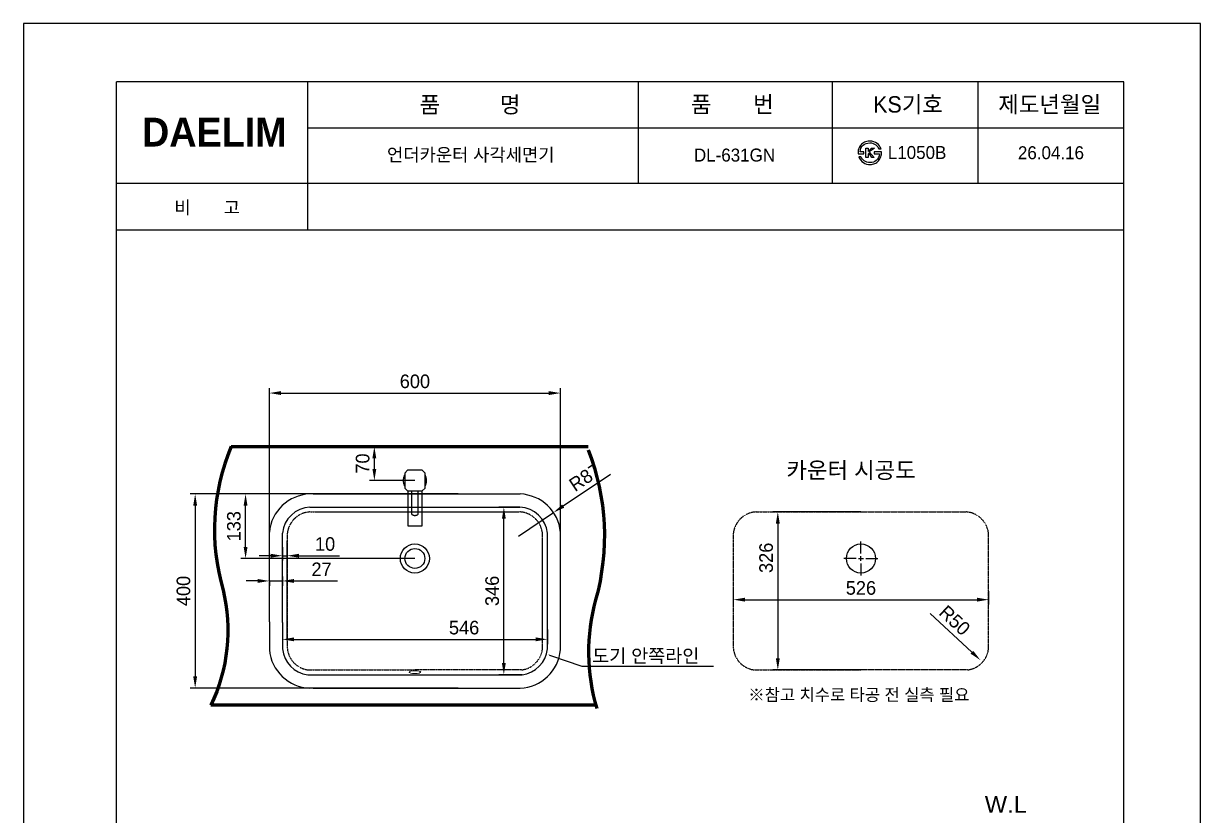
# Model space of a CAD drawing. Header units: millimetres. Extents: x 9401 to 11826, y -521 to 2909.
# Drawn here: x 9401 to 11826, y 1277 to 2909 of the extents above; entities that cross this region are included whole.
import ezdxf
from ezdxf import colors
from ezdxf.entities.mleader import LeaderData, LeaderLine
from ezdxf.enums import TextEntityAlignment as Align
from ezdxf.lldxf.tags import DXFTag
from ezdxf.math import Vec2, Vec3

# ---------------------------------------------------------------- set-up
doc = ezdxf.new("R2010")
doc.units = ezdxf.units.MM
doc.header["$LTSCALE"] = 0.2
doc.linetypes.add('DASHED2', pattern=[0.375, 0.25, -0.125])
for name, color, linetype in [('1', 1, 'Continuous'), ('BU', 7, 'Continuous'), ('DIM2', 7, 'Continuous'), ('TEXT', 7, 'Continuous'), ('YA', 7, 'Continuous')]:
    doc.layers.add(name, color=color, linetype=linetype)
for name, color, linetype, lineweight in [('DIM', 3, 'Continuous', 15), ('LINE', 7, 'Continuous', 25), ('OUTLINE', 11, 'Continuous', 35), ('Y', 235, 'Continuous', 50)]:
    doc.layers.add(name, color=color, linetype=linetype, lineweight=lineweight)
doc.styles.add('Daelim Dimension', font='')
doc.styles.add('h', font='', dxfattribs={"height": 28})
doc.styles.get("Standard").update_dxf_attribs({"font": 'ISOCP.SHX', "bigfont": 'WHGTXT.SHX'})
doc.styles.add('스타일1', font='txt.shx', dxfattribs={"bigfont": 'ghs.shx'})
doc.styles.add('타이틀', font='H2GTRM.TTF', dxfattribs={"height": 25})
doc.styles.get('Daelim Dimension').set_extended_font_data('NanumGothic')
doc.styles.get('h').set_extended_font_data('Haansoft Batang')
tags = doc.linetypes.add('Amconstr', pattern=[9999, 9999, 0]).pattern_tags.tags
tags[6:7] = [DXFTag(74, 4), DXFTag(75, 0), DXFTag(340, '0'), DXFTag(46, 1.0), DXFTag(50, 0.0), DXFTag(44, 0.0), DXFTag(45, 0.0)]
tags[4:5] = [DXFTag(74, 4), DXFTag(75, 0), DXFTag(340, '0'), DXFTag(46, 1.0), DXFTag(50, 0.0), DXFTag(44, 0.0), DXFTag(45, 0.0)]
tags = doc.linetypes.add('HIDDEN', pattern=[9.525, 6.35, -3.175]).pattern_tags.tags
tags[6:7] = [DXFTag(74, 4), DXFTag(75, 0), DXFTag(340, '0'), DXFTag(46, 1.0), DXFTag(50, 0.0), DXFTag(44, 0.0), DXFTag(45, 0.0)]
tags[4:5] = [DXFTag(74, 4), DXFTag(75, 0), DXFTag(340, '0'), DXFTag(46, 1.0), DXFTag(50, 0.0), DXFTag(44, 0.0), DXFTag(45, 0.0)]
doc.dimstyles.new('AM_ISO$0', dxfattribs={"dimtxt": 28, "dimasz": 24, "dimexe": 10, "dimexo": 0, "dimgap": 10, "dimtad": 1, "dimdec": 0, "dimdsep": 46, "dimtxsty": 'h', "dimcen": -5, "dimclrd": 256, "dimclre": 256, "dimclrt": 256, "dimadec": 0, "dimazin": 2, "dimtp": 0.1, "dimtm": 0.1, "dimtfac": 0.71, "dimtdec": 0, "dimtmove": 0, "dimatfit": 3, "dimfxl": 0, "dimlwd": -1, "dimlwe": -1, "dimarcsym": 0})
doc.dimstyles.new('AM_ISO$4', dxfattribs={"dimtxt": 28, "dimasz": 24, "dimexe": 10, "dimexo": 0, "dimgap": 10, "dimtad": 1, "dimdec": 0, "dimdsep": 46, "dimtxsty": 'h', "dimcen": -5, "dimclrd": 256, "dimclre": 256, "dimclrt": 256, "dimadec": 0, "dimazin": 2, "dimtp": 0.1, "dimtm": 0.1, "dimtfac": 0.71, "dimtdec": 0, "dimtmove": 0, "dimatfit": 3, "dimfxl": 0, "dimlwd": -1, "dimlwe": -1, "dimarcsym": 0})

# ---------------------------------------------------------------- blocks, each defined once
blk = doc.blocks.new('*D11')
at = {"layer": 'Defpoints', "color": 0, "linetype": 'Amconstr'}
for p in [(10507.1, 2147.3), (9907.1, 1760), (10507.1, 1760)]:
    blk.add_point(p, dxfattribs=at)
at = {"layer": 'LINE', "linetype": 'ByBlock'}
for p, q in [((9907.1, 1760), (9907.1, 2157.3)), ((9931.1, 2147.3), (10483.1, 2147.3)), ((10507.1, 1760), (10507.1, 2157.3))]:
    blk.add_line(p, q, dxfattribs=at)
at = {"layer": 'LINE', "linetype": 'Amconstr'}
for points in [[(9931.1, 2151.3), (9931.1, 2143.3), (9907.1, 2147.3)], [(10483.1, 2151.3), (10483.1, 2143.3), (10507.1, 2147.3)]]:
    blk.add_solid(points, dxfattribs=at)
at = {"layer": 'LINE', "linetype": 'Amconstr', "insert": (10207.1, 2171.3), "char_height": 28, "attachment_point": 5, "style": 'h'}
blk.add_mtext('600', dxfattribs=at)
blk = doc.blocks.new('*D12')
at = {"layer": 'Defpoints', "color": 0, "linetype": 'Amconstr'}
for p in [(10296.2, 1939.3), (9754.2, 1539.3), (10296.2, 1539.3)]:
    blk.add_point(p, dxfattribs=at)
at = {"layer": 'LINE', "linetype": 'ByBlock'}
for p, q in [((10296.2, 1939.3), (9744.2, 1939.3)), ((9754.2, 1915.3), (9754.2, 1563.3)), ((10296.2, 1539.3), (9744.2, 1539.3))]:
    blk.add_line(p, q, dxfattribs=at)
at = {"layer": 'LINE', "linetype": 'Amconstr'}
for points in [[(9750.2, 1915.3), (9758.2, 1915.3), (9754.2, 1939.3)], [(9750.2, 1563.3), (9758.2, 1563.3), (9754.2, 1539.3)]]:
    blk.add_solid(points, dxfattribs=at)
at = {"layer": 'LINE', "linetype": 'Amconstr', "insert": (9730.2, 1739.3), "char_height": 28, "attachment_point": 5, "rotation": 90, "style": 'h'}
blk.add_mtext('400', dxfattribs=at)
blk = doc.blocks.new('*D13')
at = {"layer": 'Defpoints', "color": 0, "linetype": 'Amconstr'}
for p in [(10863.3, 1739.3), (11389.4, 1739.2), (11389.4, 1721.4)]:
    blk.add_point(p, dxfattribs=at)
at = {"layer": 'LINE', "linetype": 'ByBlock'}
for p, q in [((10863.3, 1739.3), (10863.3, 1711.4)), ((11389.4, 1739.2), (11389.4, 1711.4)), ((10887.3, 1721.4), (11365.4, 1721.4))]:
    blk.add_line(p, q, dxfattribs=at)
at = {"layer": 'LINE', "linetype": 'Amconstr'}
for points in [[(10887.3, 1725.4), (10887.3, 1717.4), (10863.3, 1721.4)], [(11365.4, 1725.4), (11365.4, 1717.4), (11389.4, 1721.4)]]:
    blk.add_solid(points, dxfattribs=at)
at = {"layer": 'LINE', "linetype": 'Amconstr', "insert": (11126.3, 1745.4), "char_height": 28, "attachment_point": 5, "style": 'h'}
blk.add_mtext('526', dxfattribs=at)
blk = doc.blocks.new('*D14')
at = {"layer": 'Defpoints', "color": 0, "linetype": 'Amconstr'}
for p in [(11126.3, 1902.3), (10955, 1576.5), (11126.6, 1576.5)]:
    blk.add_point(p, dxfattribs=at)
at = {"layer": 'LINE', "linetype": 'ByBlock'}
for p, q in [((11126.3, 1902.3), (10945, 1902.3)), ((10955, 1878.3), (10955, 1600.5)), ((11126.6, 1576.5), (10945, 1576.5))]:
    blk.add_line(p, q, dxfattribs=at)
at = {"layer": 'LINE', "linetype": 'Amconstr'}
for points in [[(10951, 1878.3), (10959, 1878.3), (10955, 1902.3)], [(10951, 1600.5), (10959, 1600.5), (10955, 1576.5)]]:
    blk.add_solid(points, dxfattribs=at)
at = {"layer": 'LINE', "linetype": 'Amconstr', "insert": (10931, 1807.7), "char_height": 28, "attachment_point": 5, "rotation": 90, "style": 'h'}
blk.add_mtext('326', dxfattribs=at)
blk = doc.blocks.new('*D15')
at = {"layer": 'Defpoints', "color": 0, "linetype": 'Amconstr'}
for p in [(10123.5, 2037), (10207.1, 2037), (10207.1, 1967)]:
    blk.add_point(p, dxfattribs=at)
at = {"layer": 'LINE', "linetype": 'ByBlock'}
for p, q in [((10207.1, 2037), (10113.5, 2037)), ((10123.5, 1991), (10123.5, 2013)), ((10207.1, 1967), (10113.5, 1967))]:
    blk.add_line(p, q, dxfattribs=at)
at = {"layer": 'LINE', "linetype": 'Amconstr'}
for points in [[(10119.5, 2013), (10127.5, 2013), (10123.5, 2037)], [(10119.5, 1991), (10127.5, 1991), (10123.5, 1967)]]:
    blk.add_solid(points, dxfattribs=at)
at = {"layer": 'LINE', "linetype": 'Amconstr', "insert": (10099.5, 2002), "char_height": 28, "attachment_point": 5, "rotation": 90, "style": 'h'}
blk.add_mtext('70', dxfattribs=at)
blk = doc.blocks.new('*D16')
at = {"layer": 'Defpoints', "color": 0, "linetype": 'Amconstr'}
for p in [(11326.4, 1639.6), (11372.6, 1596.7)]:
    blk.add_point(p, dxfattribs=at)
at = {"layer": 'LINE', "linetype": 'ByBlock'}
blk.add_line((11269, 1692.8), (11355, 1613), dxfattribs=at)
at = {"layer": 'LINE', "linetype": 'Amconstr'}
blk.add_solid([(11357.7, 1616), (11352.2, 1610.1), (11372.6, 1596.7)], dxfattribs=at)
at = {"layer": 'LINE', "linetype": 'Amconstr', "insert": (11319.5, 1678.7), "char_height": 28, "attachment_point": 5, "rotation": 317.145, "style": 'h'}
blk.add_mtext('R50', dxfattribs=at)
blk = doc.blocks.new('*D18')
at = {"layer": 'Defpoints', "color": 0, "linetype": 'Amconstr'}
for p in [(9858.1, 1939.3), (10207.1, 1939.3), (10207.1, 1806.3)]:
    blk.add_point(p, dxfattribs=at)
at = {"layer": 'LINE', "linetype": 'ByBlock'}
for p, q in [((10207.1, 1939.3), (9848.1, 1939.3)), ((9858.1, 1830.3), (9858.1, 1915.3)), ((10207.1, 1806.3), (9848.1, 1806.3))]:
    blk.add_line(p, q, dxfattribs=at)
at = {"layer": 'LINE', "linetype": 'Amconstr'}
for points in [[(9854.1, 1915.3), (9862.1, 1915.3), (9858.1, 1939.3)], [(9854.1, 1830.3), (9862.1, 1830.3), (9858.1, 1806.3)]]:
    blk.add_solid(points, dxfattribs=at)
at = {"layer": 'LINE', "linetype": 'Amconstr', "insert": (9834.1, 1872.8), "char_height": 28, "attachment_point": 5, "rotation": 90, "style": 'h'}
blk.add_mtext('133', dxfattribs=at)
blk = doc.blocks.new('*D20')
at = {"layer": 'Defpoints', "color": 0, "linetype": 'Amconstr'}
for p in [(9907.1, 1760), (9934, 1769.3), (9934, 1760)]:
    blk.add_point(p, dxfattribs=at)
at = {"layer": 'LINE', "linetype": 'ByBlock'}
for p, q in [((9883.1, 1760), (9859.1, 1760)), ((9907.1, 1760), (9907.1, 1750)), ((9907.1, 1760), (9934, 1760)), ((9934, 1769.3), (9934, 1750)), ((9958, 1760), (10047.4, 1760))]:
    blk.add_line(p, q, dxfattribs=at)
at = {"layer": 'LINE', "linetype": 'Amconstr'}
for points in [[(9883.1, 1764), (9883.1, 1756), (9907.1, 1760)], [(9958, 1764), (9958, 1756), (9934, 1760)]]:
    blk.add_solid(points, dxfattribs=at)
at = {"layer": 'LINE', "linetype": 'Amconstr', "insert": (10014.7, 1784), "char_height": 28, "attachment_point": 5, "style": 'h'}
blk.add_mtext('27', dxfattribs=at)
blk = doc.blocks.new('*D21')
at = {"layer": 'Defpoints', "color": 0, "linetype": 'Amconstr'}
for p in [(9934, 1659.9), (10480.1, 1659.9), (10480.1, 1639.6)]:
    blk.add_point(p, dxfattribs=at)
at = {"layer": 'LINE', "linetype": 'ByBlock'}
for p, q in [((9934, 1659.9), (9934, 1629.6)), ((10480.1, 1659.9), (10480.1, 1629.6)), ((9958, 1639.6), (10456.1, 1639.6))]:
    blk.add_line(p, q, dxfattribs=at)
at = {"layer": 'LINE', "linetype": 'Amconstr'}
for points in [[(9958, 1643.6), (9958, 1635.6), (9934, 1639.6)], [(10456.1, 1643.6), (10456.1, 1635.6), (10480.1, 1639.6)]]:
    blk.add_solid(points, dxfattribs=at)
at = {"layer": 'LINE', "linetype": 'Amconstr', "insert": (10308.5, 1663.6), "char_height": 28, "attachment_point": 5, "style": 'h'}
blk.add_mtext('546', dxfattribs=at)
blk = doc.blocks.new('*D22')
at = {"layer": 'Defpoints', "color": 0, "linetype": 'Amconstr'}
for p in [(9934, 1829.6), (9944, 1829.6), (9944, 1812)]:
    blk.add_point(p, dxfattribs=at)
at = {"layer": 'LINE', "linetype": 'ByBlock'}
for p, q in [((9934, 1829.6), (9934, 1802)), ((9944, 1829.6), (9944, 1802)), ((9910, 1812), (9886, 1812)), ((9934, 1812), (9944, 1812)), ((9968, 1812), (10052, 1812))]:
    blk.add_line(p, q, dxfattribs=at)
at = {"layer": 'LINE', "linetype": 'Amconstr'}
for points in [[(9910, 1816), (9910, 1808), (9934, 1812)], [(9968, 1816), (9968, 1808), (9944, 1812)]]:
    blk.add_solid(points, dxfattribs=at)
at = {"layer": 'LINE', "linetype": 'Amconstr', "insert": (10022, 1836), "char_height": 28, "attachment_point": 5, "style": 'h'}
blk.add_mtext('10', dxfattribs=at)
blk = doc.blocks.new('*D23')
at = {"layer": 'Defpoints', "color": 0, "linetype": 'Amconstr'}
for p in [(10492.7, 1900.9), (10420.7, 1852.6)]:
    blk.add_point(p, dxfattribs=at)
at = {"layer": 'LINE', "linetype": 'ByBlock'}
for p, q in [((10610, 1979.7), (10512.6, 1914.3)), ((10420.7, 1852.6), (10492.7, 1900.9))]:
    blk.add_line(p, q, dxfattribs=at)
at = {"layer": 'LINE', "linetype": 'Amconstr'}
blk.add_solid([(10510.4, 1917.6), (10514.8, 1911), (10492.7, 1900.9)], dxfattribs=at)
at = {"layer": 'LINE', "linetype": 'Amconstr', "insert": (10557.9, 1973.6), "char_height": 28, "attachment_point": 5, "rotation": 33.88, "style": 'h'}
blk.add_mtext('R87', dxfattribs=at)
blk = doc.blocks.new('*D30')
at = {"layer": 'Defpoints', "color": 0, "linetype": 'Amconstr'}
for p in [(10390.4, 1912.3), (10423.4, 1912.3), (10428, 1566.7)]:
    blk.add_point(p, dxfattribs=at)
at = {"layer": 'LINE', "linetype": 'ByBlock'}
for p, q in [((10423.4, 1912.3), (10380.4, 1912.3)), ((10390.4, 1590.7), (10390.4, 1888.3)), ((10428, 1566.7), (10380.4, 1566.7))]:
    blk.add_line(p, q, dxfattribs=at)
at = {"layer": 'LINE', "linetype": 'Amconstr'}
for points in [[(10386.4, 1888.3), (10394.4, 1888.3), (10390.4, 1912.3)], [(10386.4, 1590.7), (10394.4, 1590.7), (10390.4, 1566.7)]]:
    blk.add_solid(points, dxfattribs=at)
at = {"layer": 'LINE', "linetype": 'Amconstr', "insert": (10366.4, 1739.5), "char_height": 28, "attachment_point": 5, "rotation": 90, "style": 'h'}
blk.add_mtext('346', dxfattribs=at)

msp = doc.modelspace()

# ---------------------------------------------------------------- linework, layer by layer
at = {"color": 7, "linetype": 'Continuous'}
for p, q in [((9997.6, 1939.3), (10423.9, 1939.3)), ((9990.8, 1912.3), (10423.4, 1912.3)), ((10003.3, 1902.3), (10410.8, 1902.3))]:
    msp.add_line(p, q, dxfattribs=at)
at = {"color": 1, "linetype": 'DASHED2'}
for p, q in [((9991, 1902.3), (10423.1, 1902.3)), ((10910.3, 1902.3), (11342.4, 1902.3))]:
    msp.add_line(p, q, dxfattribs=at)
at = {"layer": '1', "color": 7, "linetype": 'HIDDEN', "lineweight": 0, "ltscale": 5}
msp.add_ellipse((10207.1, 1572.1), major_axis=(-12, 0), ratio=0.233659, dxfattribs=at)
at = {"layer": 'BU', "color": 7}
for points in [[(10186.1, 1978.6), (10185.7, 1977.8), (10185.3, 1977.1), (10185, 1976.3), (10184.7, 1975.5), (10184.4, 1974.8), (10184.1, 1974), (10183.9, 1973.2), (10183.7, 1972.3), (10183.5, 1971.5), (10183.4, 1970.7), (10183.2, 1969.9), (10183.2, 1969), (10183.1, 1968.2), (10183.1, 1967.4), (10183.1, 1966.5), (10183.1, 1965.7), (10183.2, 1964.9), (10183.2, 1964), (10183.4, 1963.2), (10183.5, 1962.4), (10183.7, 1961.6), (10183.9, 1960.8), (10184.1, 1959.9), (10184.4, 1959.2), (10184.7, 1958.4), (10185, 1957.6), (10185.3, 1956.8), (10185.7, 1956.1), (10186.1, 1955.3)], [(10192.1, 1988.5), (10186.1, 1982.5)], [(10186.1, 1982.5), (10186.1, 1951.5)], [(10222.1, 1988.5), (10192.1, 1988.5)], [(10228.1, 1982.5), (10222.1, 1988.5)], [(10228.1, 1951.5), (10228.1, 1982.5)], [(10228.1, 1955.3), (10228.5, 1956.1), (10228.8, 1956.8), (10229.2, 1957.6), (10229.5, 1958.4), (10229.8, 1959.2), (10230, 1959.9), (10230.3, 1960.8), (10230.5, 1961.6), (10230.6, 1962.4), (10230.8, 1963.2), (10230.9, 1964), (10231, 1964.9), (10231, 1965.7), (10231.1, 1966.5), (10231.1, 1967.4), (10231, 1968.2), (10231, 1969), (10230.9, 1969.9), (10230.8, 1970.7), (10230.6, 1971.5), (10230.5, 1972.3), (10230.3, 1973.2), (10230, 1974), (10229.8, 1974.8), (10229.5, 1975.5), (10229.2, 1976.3), (10228.8, 1977.1), (10228.5, 1977.8), (10228.1, 1978.6)], [(10186.1, 1951.5), (10192.1, 1945.5)], [(10192.1, 1945.5), (10222.1, 1945.5)], [(10193.1, 1872.9), (10193.1, 1945.5)], [(10200.1, 1945.5), (10200.1, 1898)], [(10214.1, 1898), (10214.1, 1945.5)], [(10221.1, 1945.5), (10221.1, 1872.9)], [(10222.1, 1945.5), (10228.1, 1951.5)], [(10200.1, 1898), (10200.3, 1897.7), (10200.6, 1897.5), (10200.8, 1897.3), (10201.1, 1897.1), (10201.4, 1896.9), (10201.7, 1896.7), (10202, 1896.5), (10202.3, 1896.3), (10202.6, 1896.2), (10202.9, 1896), (10203.2, 1895.9), (10203.5, 1895.8), (10203.9, 1895.7), (10204.2, 1895.6), (10204.5, 1895.5), (10204.8, 1895.4), (10205.2, 1895.3), (10205.5, 1895.2), (10205.9, 1895.2), (10206.2, 1895.2), (10206.6, 1895.1), (10206.9, 1895.1), (10207.2, 1895.1), (10207.6, 1895.1), (10207.9, 1895.2), (10208.3, 1895.2), (10208.6, 1895.2), (10209, 1895.3), (10209.3, 1895.4), (10209.6, 1895.5), (10210, 1895.6), (10210.3, 1895.7), (10210.6, 1895.8), (10210.9, 1895.9), (10211.2, 1896), (10211.6, 1896.2), (10211.9, 1896.3), (10212.2, 1896.5), (10212.5, 1896.7), (10212.7, 1896.9), (10213, 1897.1), (10213.3, 1897.3), (10213.6, 1897.5), (10213.8, 1897.7), (10214.1, 1898)], [(10221.1, 1872.9), (10193.1, 1872.9)]]:
    msp.add_lwpolyline(points, dxfattribs=at)
at = {"layer": 'LINE', "linetype": 'Amconstr'}
for p, q in [((11667.9, -378.8), (11667.9, 2789.2)), ((10207.1, 1988.5), (10207.1, 1988.5)), ((9907.1, 1675.7), (9907.1, 1844.3)), ((9934, 1674.1), (9934, 1858.5)), ((10480.1, 1674.1), (10480.1, 1858.5)), ((10507.1, 1618.2), (10507.1, 1844.3)), ((9944, 1637.2), (9944, 1842.6)), ((10470.1, 1637.2), (10470.1, 1842.6)), ((11126.3, 1816.3), (11126.3, 1841.2)), ((9907.1, 1675.7), (9907.1, 1801.9)), ((11116.3, 1806.3), (11091.3, 1806.3)), ((11121.3, 1806.3), (11131.3, 1806.3)), ((11126.3, 1801.3), (11126.3, 1811.3)), ((11126.3, 1796.3), (11126.3, 1771.3)), ((11136.3, 1806.3), (11161.3, 1806.3)), ((9907.1, 1675.7), (9907.1, 1618.2)), ((9934, 1674.1), (9934, 1620)), ((10480.1, 1620), (10480.1, 1674.1)), ((9986.1, 1566.7), (10207.1, 1566.5)), ((10207.1, 1566.5), (10428, 1566.7)), ((9997.6, 1539.3), (10423.9, 1539.3))]:
    msp.add_line(p, q, dxfattribs=at)
at = {"layer": 'LINE', "color": 1, "linetype": 'DASHED2'}
for p, q in [((9944, 1858), (9944, 1620.5)), ((10470.1, 1620.2), (10470.1, 1858)), ((10863.3, 1858), (10863.3, 1620.5)), ((11389.3, 1620.2), (11389.4, 1858)), ((9986.8, 1576.7), (10207.1, 1576.5)), ((10427.3, 1576.7), (10207.1, 1576.5)), ((10906.1, 1576.7), (11126.3, 1576.5)), ((11346.6, 1576.7), (11126.3, 1576.5))]:
    msp.add_line(p, q, dxfattribs=at)
at = {"layer": 'LINE', "linetype": 'Amconstr'}
for radius in [30, 20.5]:
    msp.add_circle((10207.1, 1806.3), radius, dxfattribs=at)
at = {"layer": 'LINE', "color": 1, "linetype": 'HIDDEN'}
msp.add_circle((11126.3, 1806.3), 30, dxfattribs=at)
at = {"layer": 'LINE', "linetype": 'Amconstr'}
for centre, radius, start, end in [((9993.5, 1852.6), 86.7, 92.1271, 174.904), ((10420.7, 1852.6), 86.7, 5.096, 87.8729), ((9993.5, 1852.6), 59.7, 92.5632, 174.3239), ((10420.7, 1852.6), 59.7, 5.6761, 87.4368), ((10012.2, 1666.1), 105.6, 174.7926, 174.7963), ((9993.5, 1625.9), 86.7, 185.097, 267.8725), ((9993.5, 1625.9), 59.7, 185.6772, 262.9191), ((10420.7, 1625.9), 86.7, 272.1272, 354.9037), ((10420.7, 1625.9), 59.7, 276.9996, 354.3228)]:
    msp.add_arc(centre, radius, start, end, dxfattribs=at)
at = {"layer": 'LINE', "color": 1, "linetype": 'DASHED2'}
for centre, start, end in [((9993.5, 1852.6), 92.8092, 173.7787), ((10420.7, 1852.6), 6.2213, 87.1908), ((10912.7, 1852.6), 92.8092, 173.7787), ((11339.9, 1852.6), 6.2213, 87.1908), ((9993.5, 1625.9), 186.2213, 262.318), ((10420.7, 1625.9), 277.682, 353.4368), ((10912.7, 1625.9), 186.2213, 262.318), ((11339.9, 1625.9), 277.682, 353.4368)]:
    msp.add_arc(centre, 49.7, start, end, dxfattribs=at)
at = {"layer": 'OUTLINE', "color": 5, "lineweight": 60}
msp.add_line((10582, 1504), (9786.7, 1504), dxfattribs=at)
for points in [[(9828.4, 2037, 0.172286), (9811.8, 1741.2, -0.171317), (9786.7, 1504, -0.171317)], [(10564, 2030, -0.162986), (10579.5, 1721.4, 0.141137), (10582, 1497, 0.141137)]]:
    msp.add_lwpolyline(points, format="xyb", dxfattribs=at)
at = {"layer": 'Y', "color": 5, "lineweight": 60}
msp.add_line((9828.4, 2037), (10564, 2037), dxfattribs=at)
at = {"layer": 'YA', "color": 7}
for p, q in [((11667.9, 2789.2), (9591.9, 2789.2)), ((9591.9, 1719), (9591.9, 2789.2)), ((9986.4, 2483.2), (9986.4, 2789.2)), ((10667.9, 2579.2), (10667.9, 2789.2)), ((11067.9, 2579.2), (11067.9, 2789.2)), ((11067.9, 2579.2), (11067.9, 2789.2)), ((11367.9, 2579.2), (11367.9, 2789.2)), ((11367.9, 2579.2), (11367.9, 2789.2)), ((11667.9, 2693.2), (9986.4, 2693.2)), ((11667.9, 2579.2), (9591.9, 2579.2)), ((11667.9, 2483.2), (9591.9, 2483.2)), ((11667.9, 2483.2), (9591.9, 2483.2)), ((9591.9, -378.8), (9591.9, 1719))]:
    msp.add_line(p, q, dxfattribs=at)
at = {"layer": 'YA', "color": 0}
msp.add_lwpolyline([(9400.5, -521.3), (11826, -521.3), (11826, 2909.1), (9400.5, 2909.1)], close=True, dxfattribs=at)
at = {"layer": 'YA', "color": 7}
msp.add_lwpolyline([(11141.1, 2645.4), (11148.4, 2651.9), (11154.2, 2651.9), (11143.2, 2644.5), (11153.7, 2633.2), (11148.6, 2633.2), (11143.2, 2641.8), (11141.1, 2639.9), (11141.1, 2633.2), (11136.7, 2633.2), (11136.7, 2652.1), (11141.1, 2652.1), (11141.1, 2645.4)], close=True, dxfattribs=at)
for points in [[(11120.5, 2640.8), (11120.3, 2644.1), (11120.6, 2647.3), (11121.5, 2650.4), (11122.5, 2653.5), (11123.9, 2656.3), (11125.9, 2658.6), (11128, 2661.2), (11130.5, 2663.1), (11133.5, 2664.5), (11136.7, 2666), (11140.3, 2666.8), (11144.3, 2666.9), (11150.4, 2666.8), (11155.6, 2665.1), (11159.8, 2661.7), (11163.3, 2659), (11165.9, 2655.4), (11167.7, 2651), (11167.7, 2651), (11163, 2651), (11163, 2651), (11162.1, 2653.8), (11160.1, 2656.4), (11157.2, 2658.8), (11153.5, 2661.6), (11149.3, 2663.1), (11144.7, 2663.1), (11139.1, 2663.1), (11134.4, 2661.4), (11130.7, 2658.1), (11126.9, 2654.6), (11124.9, 2650), (11124.6, 2644.4), (11124.6, 2644.4), (11132.4, 2644.4), (11132.4, 2644.4), (11132.4, 2644.4), (11132.4, 2640.8), (11132.4, 2640.8), (11132.4, 2640.8), (11120.5, 2640.8), (11120.5, 2640.8), (11120.5, 2640.8), (11120.5, 2640.8), (11120.5, 2640.8)], [(11168.8, 2644.4), (11168.9, 2640.8), (11168.4, 2637.5), (11167.2, 2634.3), (11166.1, 2631.1), (11164.5, 2628.4), (11162.4, 2626), (11160.3, 2623.6), (11157.8, 2621.8), (11154.9, 2620.5), (11152, 2619.2), (11148.9, 2618.5), (11145.6, 2618.5), (11140.2, 2618.5), (11135.5, 2619.8), (11131.4, 2622.4), (11127.1, 2625.1), (11123.9, 2629.1), (11121.8, 2634.4), (11121.8, 2634.4), (11126.2, 2634.4), (11126.2, 2634.4), (11128.1, 2630.9), (11130.2, 2628.2), (11132.7, 2626.2), (11136.3, 2623.4), (11140.6, 2622.1), (11145.6, 2622.4), (11150, 2622.4), (11154.1, 2623.8), (11157.6, 2626.7), (11161.8, 2630.1), (11164.1, 2634.8), (11164.6, 2640.8), (11164.6, 2640.8), (11153.4, 2640.8), (11153.4, 2640.8), (11153.4, 2640.8), (11153.4, 2644.4), (11153.4, 2644.4), (11153.4, 2644.4), (11168.8, 2644.4), (11168.8, 2644.4), (11168.8, 2644.4), (11168.8, 2644.4), (11168.8, 2644.4)]]:
    msp.add_open_spline(points, degree=3, knots=[0, 0, 0, 0, 1, 1, 1, 2, 2, 2, 3, 3, 3, 4, 4, 4, 5, 5, 5, 6, 6, 6, 7, 7, 7, 8, 8, 8, 9, 9, 9, 10, 10, 10, 11, 11, 11, 12, 12, 12, 13, 13, 13, 14, 14, 14, 15, 15, 15, 15], dxfattribs=at)

# ---------------------------------------------------------------- texts
at = {"ltscale": 0.5, "insert": (10572.3, 1619.6), "char_height": 28, "attachment_point": 1, "style": 'Daelim Dimension'}
msp.add_mtext_dynamic_manual_height_columns('{\\fGulim|b0|i0|c129|p50;도기 안쪽라인}', width=396.144, gutter_width=1500, heights=[0], dxfattribs=at)
at = {"layer": 'DIM', "color": 0, "attachment_point": 1, "style": '스타일1'}
for s, insert, char_height in [('{\\fGulim|b0|i0|c129|p50;품          명}', (10216.7, 2758.8), 33.819), ('{\\fGulim|b0|i0|c129|p50;품       번}', (10775.7, 2759.3), 33.819), ('{\\fGulim|b0|i0|c129|p50;KS기호}', (11151.4, 2759.3), 33.819), ('{\\fGulim|b0|i0|c129|p50;제도년월일}', (11409.2, 2759.3), 33.819), ('{\\fGulim|b0|i0|c129|p50;언더카운터 사각세면기}', (10149.5, 2652.1), 26.746), ('{\\fGulim|b0|i0|c129|p50;DL-631GN}', (10782.1, 2651.3), 26.746), ('{\\fGulim|b0|i0|c129|p50;L1050B}', (11181.7, 2656.6), 26.746), ('{\\fGulim|b0|i0|c129|p50;26.04.16}', (11449.8, 2656.1), 26.746), ('{\\fGulim|b0|i0|c129|p50;비       고}', (9711.3, 2543.2), 26.746)]:
    msp.add_mtext(s, dxfattribs=dict(at, insert=insert, char_height=char_height))
at = {"layer": 'DIM', "color": 0, "insert": (10923.4, 2005.3), "char_height": 33.819, "width": 702.697, "attachment_point": 1, "style": '스타일1'}
msp.add_mtext('{\\fGulim|b0|i0|c129|p50;    카운터 시공도}', dxfattribs=at)
at = {"layer": 'DIM2', "color": 0, "insert": (11381.5, 1317), "char_height": 35, "width": 119.337, "attachment_point": 1, "line_spacing_factor": 0.963855}
msp.add_mtext('\\fArial;W.L', dxfattribs=at)
at = {"layer": 'TEXT', "style": '타이틀'}
msp.add_text('※참고 치수로 타공 전 실측 필요', height=25, dxfattribs=at).set_placement((11121.9, 1525.4), align=Align.MIDDLE_CENTER)
at = {"layer": 'YA', "color": 7, "insert": (9644.7, 2715), "char_height": 59.437, "width": 290.871, "attachment_point": 1, "style": 'h'}
msp.add_mtext('{\\fHYGraphic-Medium|b1|i0|c129|p18;DAELIM}', dxfattribs=at)

# ---------------------------------------------------------------- dimensions: what is measured, and where the dimension line sits
at = {"layer": 'LINE', "linetype": 'Amconstr'}
for base, p1, p2, picture, middle in [((10507.1, 2147.3), (9907.1, 1760), (10507.1, 1760), '*D11', (10207.1, 2171.3)), ((9944, 1812), (9934, 1829.6), (9944, 1829.6), '*D22', (10022, 1836)), ((9934, 1760), (9907.1, 1760), (9934, 1769.3), '*D20', (10014.7, 1784))]:
    dim = msp.add_linear_dim(base=base, p1=p1, p2=p2, dimstyle='AM_ISO$0', dxfattribs=at)
    dim.commit()
    dim.dimension.update_dxf_attribs({"geometry": picture, "text_midpoint": middle})
for base, p1, p2, picture, middle in [((10123.5, 2037), (10207.1, 1967), (10207.1, 2037), '*D15', (10099.5, 2002)), ((9754.2, 1539.3), (10296.2, 1939.3), (10296.2, 1539.3), '*D12', (9730.2, 1739.3)), ((9858.1, 1939.3), (10207.1, 1806.3), (10207.1, 1939.3), '*D18', (9834.1, 1872.8))]:
    dim = msp.add_linear_dim(base=base, p1=p1, p2=p2, angle=90, dimstyle='AM_ISO$0', dxfattribs=at)
    dim.commit()
    dim.dimension.update_dxf_attribs({"geometry": picture, "text_midpoint": middle})
at = {"layer": 'LINE', "color": 1, "linetype": 'Amconstr'}
dim = msp.add_radius_dim(center=(10420.7, 1852.6), mpoint=(10492.7, 1900.9), dimstyle='AM_ISO$4', dxfattribs=at)
dim.commit()
dim.dimension.update_dxf_attribs({"geometry": '*D23', "text_midpoint": (10557.9, 1973.6)})
dim = msp.add_linear_dim(base=(10390.4, 1912.3), p1=(10428, 1566.7), p2=(10423.4, 1912.3), angle=90, dimstyle='AM_ISO$0', dxfattribs=at)
dim.commit()
dim.dimension.update_dxf_attribs({"geometry": '*D30', "text_midpoint": (10366.4, 1739.5)})
at = {"layer": 'LINE', "linetype": 'Amconstr'}
dim = msp.add_linear_dim(base=(10955, 1576.5), p1=(11126.3, 1902.3), p2=(11126.6, 1576.5), angle=90, dimstyle='AM_ISO$0', dxfattribs=at)
dim.commit()
dim.dimension.update_dxf_attribs({"geometry": '*D14', "text_midpoint": (10955, 1807.7), "dimtype": 160})
for base, p1, p2, picture, middle in [((11389.4, 1721.4), (10863.3, 1739.3), (11389.4, 1739.2), '*D13', (11126.3, 1721.4)), ((10480.1, 1639.6), (9934, 1659.9), (10480.1, 1659.9), '*D21', (10308.5, 1639.6))]:
    dim = msp.add_linear_dim(base=base, p1=p1, p2=p2, dimstyle='AM_ISO$0', dxfattribs=at)
    dim.commit()
    dim.dimension.update_dxf_attribs({"geometry": picture, "text_midpoint": middle, "dimtype": 160})
dim = msp.add_radius_dim(center=(11326.4, 1639.6), mpoint=(11372.6, 1596.7), text='R50', dimstyle='AM_ISO$4', dxfattribs=at)
dim.commit()
dim.dimension.update_dxf_attribs({"geometry": '*D16', "text_midpoint": (11303.2, 1661.1), "dimtype": 164})

# ---------------------------------------------------------------- leaders
ml = msp.add_multileader_mtext('Standard', dxfattribs=at)
ml.set_content('', color=256)
ml.set_leader_properties()
ml.build(insert=Vec2(0, 0))
ml.multileader.update_dxf_attribs({"text_right_attachment_type": 6, "dogleg_length": 0.36})
ctx = ml.context
ctx.base_point, ctx.plane_origin = Vec3(10822.3, 1584.2), Vec3(10470.5, 1630.4)
ctx.right_attachment = 6
notes = []
notes.append((ctx, [(0, (1, 1, 0), (10550.9, 1584.2), (1, 0), 271.4, [(0, [(10480.8, 1608.6)], 0, [])])]))
ctx.mtext.insert, ctx.mtext.flow_direction = Vec3(10824.3, 1586.2), 5
for ctx, leaders in notes:
    for number, flags, end, landing, length, lines in leaders:
        leader = LeaderData()
        leader.index, (leader.has_last_leader_line, leader.has_dogleg_vector, leader.attachment_direction) = number, flags
        leader.last_leader_point, leader.dogleg_vector, leader.dogleg_length = Vec3(end), Vec3(landing), length
        for number, points, colour, breaks in lines:
            line = LeaderLine()
            line.index, line.vertices, line.color, line.breaks = number, Vec3.list(points), colors.encode_raw_color(colour), breaks
            leader.lines.append(line)
        ctx.leaders.append(leader)

doc.saveas('drawing.dxf')
